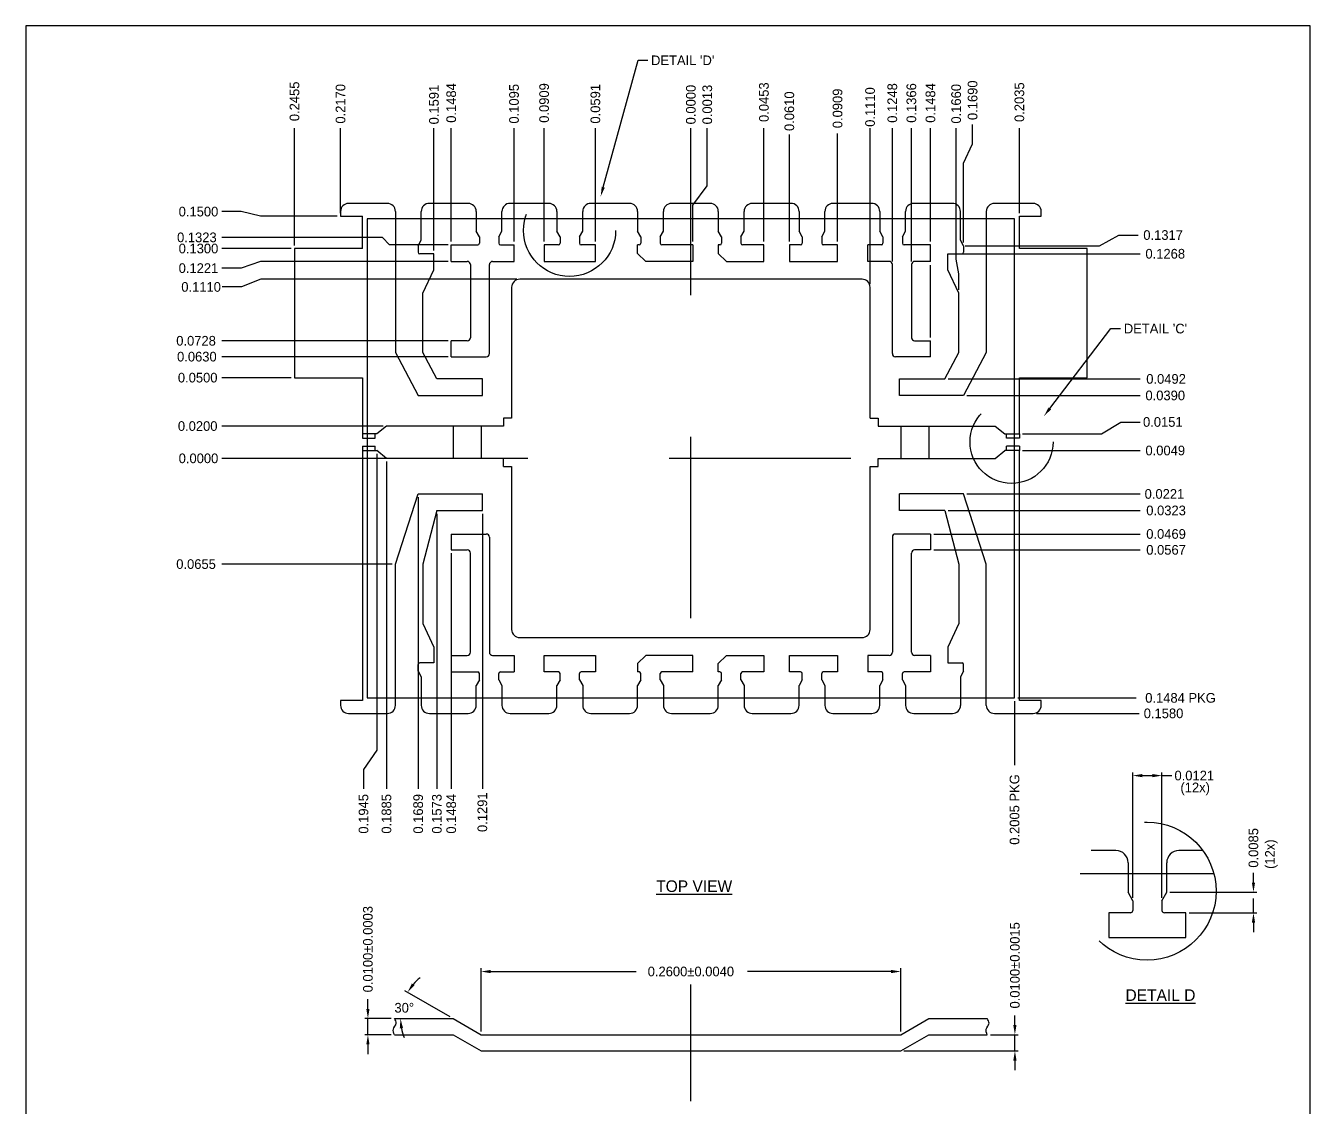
# Model space of a CAD drawing. Header units: inches. Extents: x -27000.02 to -26991.58, y 17307.58 to 17312.32.
# Drawn here: x -26996.612 to -26995.816, y 17311.649 to 17312.32 of the extents above; entities that cross this region are included whole.
import ezdxf

# ---------------------------------------------------------------- set-up
doc = ezdxf.new("R2010")
doc.units = ezdxf.units.IN
doc.header["$MEASUREMENT"] = 0
doc.linetypes.add('CENTER', pattern=[2, 1.25, -0.25, 0.25, -0.25])
doc.linetypes.add('HIDDEN', pattern=[0.375, 0.25, -0.125])
for name, color, linetype in [('1', 7, 'Continuous'), ('1D', 4, 'Continuous'), ('2D', 4, 'Continuous'), ('3D', 4, 'Continuous')]:
    doc.layers.add(name, color=color, linetype=linetype)

msp = doc.modelspace()

# ---------------------------------------------------------------- linework, layer by layer
at = {"layer": '1'}
for p, q in [((-26996.388, 17312.20942), (-26996.412, 17312.20942)), ((-26996.338, 17312.20942), (-26996.362, 17312.20942)), ((-26996.288, 17312.20942), (-26996.312, 17312.20942)), ((-26996.238, 17312.20942), (-26996.262, 17312.20942)), ((-26996.188, 17312.20942), (-26996.212, 17312.20942)), ((-26996.138, 17312.20942), (-26996.162, 17312.20942)), ((-26996.088, 17312.20942), (-26996.112, 17312.20942)), ((-26996.038, 17312.20942), (-26996.062, 17312.20942)), ((-26995.988, 17312.20942), (-26996.012, 17312.20942)), ((-26996.417, 17312.20442), (-26996.417, 17312.20142)), ((-26996.417, 17312.20142), (-26996.4035, 17312.20142)), ((-26996.4035, 17312.18142), (-26996.4035, 17312.20142)), ((-26996.383, 17312.20442), (-26996.383, 17312.11694)), ((-26996.367, 17312.18666), (-26996.367, 17312.20442)), ((-26996.333, 17312.20442), (-26996.333, 17312.1922)), ((-26996.317, 17312.1922), (-26996.317, 17312.20442)), ((-26996.283, 17312.20442), (-26996.283, 17312.1922)), ((-26996.267, 17312.1922), (-26996.267, 17312.20442)), ((-26996.233, 17312.20442), (-26996.233, 17312.1922)), ((-26996.217, 17312.1922), (-26996.217, 17312.20442)), ((-26996.183, 17312.20442), (-26996.183, 17312.1922)), ((-26996.167, 17312.1922), (-26996.167, 17312.20442)), ((-26996.133, 17312.20442), (-26996.133, 17312.1922)), ((-26996.117, 17312.1922), (-26996.117, 17312.20442)), ((-26996.083, 17312.20442), (-26996.083, 17312.1922)), ((-26996.067, 17312.1922), (-26996.067, 17312.20442)), ((-26996.03301, 17312.18666), (-26996.03301, 17312.20442)), ((-26996.01701, 17312.20442), (-26996.01701, 17312.11694)), ((-26995.9965, 17312.20142), (-26995.983, 17312.20142)), ((-26995.9965, 17312.18142), (-26995.9965, 17312.20142)), ((-26995.983, 17312.20142), (-26995.983, 17312.20442)), ((-26996.36897, 17312.18314), (-26996.367, 17312.18666)), ((-26996.33103, 17312.18868), (-26996.333, 17312.1922)), ((-26996.33103, 17312.18868), (-26996.33103, 17312.18469)), ((-26996.31897, 17312.18868), (-26996.317, 17312.1922)), ((-26996.31897, 17312.18868), (-26996.31897, 17312.18469)), ((-26996.28103, 17312.18868), (-26996.283, 17312.1922)), ((-26996.28103, 17312.18868), (-26996.28103, 17312.18469)), ((-26996.26897, 17312.18868), (-26996.267, 17312.1922)), ((-26996.26897, 17312.18868), (-26996.26897, 17312.18469)), ((-26996.23103, 17312.18868), (-26996.233, 17312.1922)), ((-26996.23103, 17312.18868), (-26996.23103, 17312.18469)), ((-26996.21897, 17312.18868), (-26996.217, 17312.1922)), ((-26996.21897, 17312.18868), (-26996.21897, 17312.18469)), ((-26996.18103, 17312.18868), (-26996.183, 17312.1922)), ((-26996.18103, 17312.18868), (-26996.18103, 17312.18469)), ((-26996.16897, 17312.18868), (-26996.167, 17312.1922)), ((-26996.16897, 17312.18868), (-26996.16897, 17312.18469)), ((-26996.13103, 17312.18868), (-26996.133, 17312.1922)), ((-26996.13103, 17312.18868), (-26996.13103, 17312.18469)), ((-26996.11897, 17312.18868), (-26996.117, 17312.1922)), ((-26996.11897, 17312.18868), (-26996.11897, 17312.18469)), ((-26996.08103, 17312.18868), (-26996.083, 17312.1922)), ((-26996.08103, 17312.18868), (-26996.08103, 17312.18469)), ((-26996.06897, 17312.18868), (-26996.067, 17312.1922)), ((-26996.06897, 17312.18868), (-26996.06897, 17312.18469)), ((-26996.03104, 17312.18314), (-26996.03301, 17312.18666)), ((-26996.4035, 17312.18142), (-26996.4455, 17312.18142)), ((-26996.4455, 17312.18142), (-26996.4455, 17312.10142)), ((-26996.36897, 17312.18314), (-26996.36897, 17312.17915)), ((-26996.35913, 17312.17817), (-26996.36798, 17312.17817)), ((-26996.35913, 17312.16832), (-26996.35913, 17312.17817)), ((-26996.34843, 17312.17347), (-26996.34843, 17312.1837)), ((-26996.34843, 17312.1837), (-26996.33202, 17312.1837)), ((-26996.31799, 17312.1837), (-26996.30953, 17312.1837)), ((-26996.30953, 17312.17347), (-26996.30953, 17312.1837)), ((-26996.29088, 17312.1837), (-26996.29088, 17312.17347)), ((-26996.28202, 17312.1837), (-26996.29088, 17312.1837)), ((-26996.25913, 17312.1837), (-26996.26799, 17312.1837)), ((-26996.25913, 17312.17347), (-26996.25913, 17312.1837)), ((-26996.233, 17312.17847), (-26996.233, 17312.1837)), ((-26996.23202, 17312.1837), (-26996.233, 17312.1837)), ((-26996.228, 17312.17347), (-26996.233, 17312.17847)), ((-26996.19875, 17312.1837), (-26996.21799, 17312.1837)), ((-26996.19875, 17312.1837), (-26996.19875, 17312.17347)), ((-26996.183, 17312.1837), (-26996.183, 17312.17847)), ((-26996.18202, 17312.1837), (-26996.183, 17312.1837)), ((-26996.183, 17312.17847), (-26996.178, 17312.17347)), ((-26996.15473, 17312.1837), (-26996.16799, 17312.1837)), ((-26996.15473, 17312.17347), (-26996.15473, 17312.1837)), ((-26996.13899, 17312.1837), (-26996.13899, 17312.17347)), ((-26996.13202, 17312.1837), (-26996.13899, 17312.1837)), ((-26996.10913, 17312.1837), (-26996.11799, 17312.1837)), ((-26996.10913, 17312.17347), (-26996.10913, 17312.1837)), ((-26996.09047, 17312.17347), (-26996.09047, 17312.1837)), ((-26996.08202, 17312.1837), (-26996.09047, 17312.1837)), ((-26996.05158, 17312.1837), (-26996.06799, 17312.1837)), ((-26996.05158, 17312.17347), (-26996.05158, 17312.1837)), ((-26996.04088, 17312.16832), (-26996.04088, 17312.17817)), ((-26996.04088, 17312.17817), (-26996.03202, 17312.17817)), ((-26996.03104, 17312.18314), (-26996.03104, 17312.17915)), ((-26995.9545, 17312.18142), (-26995.9965, 17312.18142)), ((-26995.9545, 17312.10142), (-26995.9545, 17312.18142)), ((-26996.34843, 17312.17347), (-26996.33858, 17312.17347)), ((-26996.33661, 17312.1715), (-26996.33661, 17312.12621)), ((-26996.3248, 17312.11638), (-26996.3248, 17312.1715)), ((-26996.32283, 17312.17347), (-26996.30953, 17312.17347)), ((-26996.29088, 17312.17347), (-26996.25913, 17312.17347)), ((-26996.19875, 17312.17347), (-26996.228, 17312.17347)), ((-26996.178, 17312.17347), (-26996.15473, 17312.17347)), ((-26996.13899, 17312.17347), (-26996.10913, 17312.17347)), ((-26996.07717, 17312.17347), (-26996.09047, 17312.17347)), ((-26996.0752, 17312.11638), (-26996.0752, 17312.1715)), ((-26996.06339, 17312.1715), (-26996.06339, 17312.12621)), ((-26996.06339, 17312.1715), (-26996.06339, 17312.12621)), ((-26996.05158, 17312.17347), (-26996.06142, 17312.17347)), ((-26996.366, 17312.15378), (-26996.35913, 17312.16832)), ((-26996.034, 17312.15378), (-26996.04088, 17312.16832)), ((-26996.366, 17312.11694), (-26996.366, 17312.15378)), ((-26996.034, 17312.11694), (-26996.034, 17312.15378)), ((-26996.33858, 17312.12425), (-26996.34843, 17312.12425)), ((-26996.34843, 17312.11442), (-26996.34843, 17312.12425)), ((-26996.06142, 17312.12425), (-26996.05158, 17312.12425)), ((-26996.05158, 17312.11442), (-26996.05158, 17312.12425)), ((-26996.383, 17312.11694), (-26996.36891, 17312.09039)), ((-26996.35732, 17312.10063), (-26996.366, 17312.11694)), ((-26996.34843, 17312.11442), (-26996.32677, 17312.11442)), ((-26996.05157, 17312.11442), (-26996.07323, 17312.11442)), ((-26996.04268, 17312.10063), (-26996.034, 17312.11694)), ((-26996.01701, 17312.11694), (-26996.03109, 17312.09039)), ((-26996.4455, 17312.10142), (-26996.4035, 17312.10142)), ((-26996.4035, 17312.10142), (-26996.4035, 17312.06654)), ((-26996.32913, 17312.10063), (-26996.35732, 17312.10063)), ((-26996.32913, 17312.09039), (-26996.32913, 17312.10063)), ((-26996.07087, 17312.09039), (-26996.07087, 17312.10063)), ((-26996.07087, 17312.10063), (-26996.04268, 17312.10063)), ((-26995.9965, 17312.10142), (-26995.9545, 17312.10142)), ((-26995.9965, 17312.06654), (-26995.9965, 17312.10142)), ((-26996.36891, 17312.09039), (-26996.32913, 17312.09039)), ((-26996.03109, 17312.09039), (-26996.07087, 17312.09039)), ((-26996.31602, 17312.07642), (-26996.31602, 17312.07142)), ((-26996.08898, 17312.07642), (-26996.08398, 17312.07642)), ((-26996.08398, 17312.07642), (-26996.08398, 17312.07142)), ((-26996.39452, 17312.06654), (-26996.4035, 17312.06654)), ((-26996.39452, 17312.06654), (-26996.4035, 17312.06654)), ((-26996.38853, 17312.07142), (-26996.39452, 17312.06654)), ((-26996.31602, 17312.07142), (-26996.38853, 17312.07142)), ((-26996.08398, 17312.07142), (-26996.01147, 17312.07142)), ((-26996.01147, 17312.07142), (-26996.00549, 17312.06654)), ((-26996.00549, 17312.06654), (-26995.9965, 17312.06654)), ((-26996.00549, 17312.06654), (-26995.9965, 17312.06654)), ((-26996.4035, 17312.05629), (-26996.4035, 17311.90142)), ((-26996.4035, 17312.05629), (-26996.39452, 17312.05629)), ((-26996.4035, 17312.05629), (-26996.39452, 17312.05629)), ((-26996.38853, 17312.05142), (-26996.39452, 17312.05629)), ((-26996.31602, 17312.05142), (-26996.38853, 17312.05142)), ((-26996.31602, 17312.04642), (-26996.31602, 17312.05142)), ((-26996.08398, 17312.04642), (-26996.08398, 17312.05142)), ((-26996.08398, 17312.05142), (-26996.01147, 17312.05142)), ((-26996.01147, 17312.05142), (-26996.00549, 17312.05629)), ((-26995.9965, 17312.05629), (-26996.00549, 17312.05629)), ((-26995.9965, 17312.05629), (-26996.00549, 17312.05629)), ((-26995.9965, 17311.90142), (-26995.9965, 17312.05629)), ((-26996.08898, 17312.04642), (-26996.08398, 17312.04642)), ((-26996.383, 17311.9859), (-26996.36891, 17312.02937)), ((-26996.36891, 17312.02937), (-26996.32913, 17312.02937)), ((-26996.32913, 17312.01914), (-26996.32913, 17312.02937)), ((-26996.03109, 17312.02937), (-26996.07087, 17312.02937)), ((-26996.07087, 17312.01914), (-26996.07087, 17312.02937)), ((-26996.01701, 17311.9859), (-26996.03109, 17312.02937)), ((-26996.35733, 17312.01914), (-26996.366, 17311.9859)), ((-26996.35733, 17312.01914), (-26996.32913, 17312.01914)), ((-26996.04268, 17312.01914), (-26996.07087, 17312.01914)), ((-26996.04268, 17312.01914), (-26996.034, 17311.9859)), ((-26996.34843, 17312.00457), (-26996.32677, 17312.00457)), ((-26996.34843, 17312.00457), (-26996.34843, 17311.99472)), ((-26996.3248, 17312.0026), (-26996.3248, 17311.93133)), ((-26996.0752, 17312.0026), (-26996.0752, 17311.93133)), ((-26996.05157, 17312.00457), (-26996.07323, 17312.00457)), ((-26996.05157, 17312.00457), (-26996.05157, 17311.99472)), ((-26996.34843, 17311.99472), (-26996.33858, 17311.99472)), ((-26996.05157, 17311.99472), (-26996.06142, 17311.99472)), ((-26996.383, 17311.89842), (-26996.383, 17311.9859)), ((-26996.366, 17311.9859), (-26996.366, 17311.94905)), ((-26996.33661, 17311.93133), (-26996.33661, 17311.99275)), ((-26996.06339, 17311.93133), (-26996.06339, 17311.99275)), ((-26996.034, 17311.9859), (-26996.034, 17311.94905)), ((-26996.01701, 17311.89842), (-26996.01701, 17311.9859)), ((-26996.366, 17311.94905), (-26996.35913, 17311.93451)), ((-26996.034, 17311.94905), (-26996.04088, 17311.93451)), ((-26996.35913, 17311.93451), (-26996.35913, 17311.92467)), ((-26996.04088, 17311.93451), (-26996.04088, 17311.92467)), ((-26996.36897, 17311.91969), (-26996.36897, 17311.92368)), ((-26996.35913, 17311.92467), (-26996.36798, 17311.92467)), ((-26996.34843, 17311.92937), (-26996.34843, 17311.91913)), ((-26996.34843, 17311.92937), (-26996.33858, 17311.92937)), ((-26996.32283, 17311.92937), (-26996.30953, 17311.92937)), ((-26996.30953, 17311.92937), (-26996.30953, 17311.91913)), ((-26996.29088, 17311.91913), (-26996.29088, 17311.92937)), ((-26996.29088, 17311.92937), (-26996.25913, 17311.92937)), ((-26996.25913, 17311.92937), (-26996.25913, 17311.91913)), ((-26996.228, 17311.92937), (-26996.233, 17311.92437)), ((-26996.233, 17311.92437), (-26996.233, 17311.91913)), ((-26996.19875, 17311.92937), (-26996.228, 17311.92937)), ((-26996.19875, 17311.91913), (-26996.19875, 17311.92937)), ((-26996.183, 17311.92437), (-26996.178, 17311.92937)), ((-26996.183, 17311.91913), (-26996.183, 17311.92437)), ((-26996.178, 17311.92937), (-26996.15473, 17311.92937)), ((-26996.15473, 17311.92937), (-26996.15473, 17311.91913)), ((-26996.13899, 17311.91913), (-26996.13899, 17311.92937)), ((-26996.13899, 17311.92937), (-26996.10913, 17311.92937)), ((-26996.10913, 17311.92937), (-26996.10913, 17311.91913)), ((-26996.07717, 17311.92937), (-26996.09047, 17311.92937)), ((-26996.09047, 17311.92937), (-26996.09047, 17311.91913)), ((-26996.05158, 17311.92937), (-26996.06142, 17311.92937)), ((-26996.05158, 17311.92937), (-26996.05158, 17311.91913)), ((-26996.04088, 17311.92467), (-26996.03202, 17311.92467)), ((-26996.03104, 17311.91969), (-26996.03104, 17311.92368)), ((-26996.36897, 17311.91969), (-26996.367, 17311.91617)), ((-26996.367, 17311.91617), (-26996.367, 17311.89842)), ((-26996.34843, 17311.91913), (-26996.33202, 17311.91913)), ((-26996.33103, 17311.91416), (-26996.333, 17311.91063)), ((-26996.33103, 17311.91416), (-26996.33103, 17311.91815)), ((-26996.31897, 17311.91416), (-26996.31897, 17311.91815)), ((-26996.31897, 17311.91416), (-26996.317, 17311.91063)), ((-26996.31799, 17311.91913), (-26996.30953, 17311.91913)), ((-26996.28202, 17311.91913), (-26996.29088, 17311.91913)), ((-26996.28103, 17311.91416), (-26996.283, 17311.91063)), ((-26996.28103, 17311.91416), (-26996.28103, 17311.91815)), ((-26996.26897, 17311.91416), (-26996.26897, 17311.91815)), ((-26996.26897, 17311.91416), (-26996.267, 17311.91063)), ((-26996.25913, 17311.91913), (-26996.26799, 17311.91913)), ((-26996.23202, 17311.91913), (-26996.233, 17311.91913)), ((-26996.23103, 17311.91416), (-26996.233, 17311.91063)), ((-26996.23103, 17311.91416), (-26996.23103, 17311.91815)), ((-26996.21897, 17311.91416), (-26996.21897, 17311.91815)), ((-26996.21897, 17311.91416), (-26996.217, 17311.91063)), ((-26996.19875, 17311.91913), (-26996.21799, 17311.91913)), ((-26996.18202, 17311.91913), (-26996.183, 17311.91913)), ((-26996.18103, 17311.91416), (-26996.183, 17311.91063)), ((-26996.18103, 17311.91416), (-26996.18103, 17311.91815)), ((-26996.16897, 17311.91416), (-26996.16897, 17311.91815)), ((-26996.16897, 17311.91416), (-26996.167, 17311.91063)), ((-26996.15473, 17311.91913), (-26996.16799, 17311.91913)), ((-26996.13202, 17311.91913), (-26996.13899, 17311.91913)), ((-26996.13103, 17311.91416), (-26996.133, 17311.91063)), ((-26996.13103, 17311.91416), (-26996.13103, 17311.91815)), ((-26996.11897, 17311.91416), (-26996.11897, 17311.91815)), ((-26996.11897, 17311.91416), (-26996.117, 17311.91063)), ((-26996.10913, 17311.91913), (-26996.11799, 17311.91913)), ((-26996.08202, 17311.91913), (-26996.09047, 17311.91913)), ((-26996.08103, 17311.91416), (-26996.083, 17311.91063)), ((-26996.08103, 17311.91416), (-26996.08103, 17311.91815)), ((-26996.06897, 17311.91416), (-26996.06897, 17311.91815)), ((-26996.06897, 17311.91416), (-26996.067, 17311.91063)), ((-26996.05158, 17311.91913), (-26996.06799, 17311.91913)), ((-26996.03104, 17311.91969), (-26996.03301, 17311.91617)), ((-26996.03301, 17311.91617), (-26996.03301, 17311.89842)), ((-26996.333, 17311.89842), (-26996.333, 17311.91063)), ((-26996.317, 17311.91063), (-26996.317, 17311.89842)), ((-26996.283, 17311.89842), (-26996.283, 17311.91063)), ((-26996.267, 17311.91063), (-26996.267, 17311.89842)), ((-26996.233, 17311.89842), (-26996.233, 17311.91063)), ((-26996.217, 17311.91063), (-26996.217, 17311.89842)), ((-26996.183, 17311.89842), (-26996.183, 17311.91063)), ((-26996.167, 17311.91063), (-26996.167, 17311.89842)), ((-26996.133, 17311.89842), (-26996.133, 17311.91063)), ((-26996.117, 17311.91063), (-26996.117, 17311.89842)), ((-26996.083, 17311.89842), (-26996.083, 17311.91063)), ((-26996.067, 17311.91063), (-26996.067, 17311.89842)), ((-26996.417, 17311.90142), (-26996.417, 17311.89842)), ((-26996.4035, 17311.90142), (-26996.417, 17311.90142)), ((-26996.083, 17311.89842), (-26996.083, 17311.90302)), ((-26996.067, 17311.90302), (-26996.067, 17311.89842)), ((-26995.983, 17311.90142), (-26995.9965, 17311.90142)), ((-26995.983, 17311.89842), (-26995.983, 17311.90142)), ((-26996.412, 17311.89342), (-26996.388, 17311.89342)), ((-26996.362, 17311.89342), (-26996.338, 17311.89342)), ((-26996.312, 17311.89342), (-26996.288, 17311.89342)), ((-26996.262, 17311.89342), (-26996.238, 17311.89342)), ((-26996.212, 17311.89342), (-26996.188, 17311.89342)), ((-26996.162, 17311.89342), (-26996.138, 17311.89342)), ((-26996.112, 17311.89342), (-26996.088, 17311.89342)), ((-26996.062, 17311.89342), (-26996.038, 17311.89342)), ((-26996.012, 17311.89342), (-26995.988, 17311.89342)), ((-26995.93674, 17311.80845), (-26995.9521, 17311.80845)), ((-26995.88284, 17311.80845), (-26995.89774, 17311.80845)), ((-26995.92924, 17311.80095), (-26995.92924, 17311.78262)), ((-26995.90524, 17311.78262), (-26995.90524, 17311.80095)), ((-26995.92629, 17311.77734), (-26995.92924, 17311.78262)), ((-26995.90819, 17311.77734), (-26995.90524, 17311.78262)), ((-26995.92629, 17311.77734), (-26995.92629, 17311.77135)), ((-26995.90819, 17311.77734), (-26995.90819, 17311.77135)), ((-26995.94105, 17311.76988), (-26995.94105, 17311.75452)), ((-26995.92777, 17311.76988), (-26995.94105, 17311.76988)), ((-26995.89343, 17311.76988), (-26995.90672, 17311.76988)), ((-26995.89343, 17311.75452), (-26995.89343, 17311.76988)), ((-26995.94105, 17311.75452), (-26995.89343, 17311.75452))]:
    msp.add_line(p, q, dxfattribs=at)
for points in [[(-26996.08898, 17312.07642), (-26996.08898, 17312.15744, 0.414214), (-26996.09398, 17312.16244), (-26996.30602, 17312.16244, 0.414214), (-26996.31102, 17312.15744), (-26996.31102, 17312.07642), (-26996.31602, 17312.07642)], [(-26996.31602, 17312.04642), (-26996.31102, 17312.04642), (-26996.31102, 17311.94539, 0.414214), (-26996.30602, 17311.94039), (-26996.09398, 17311.94039, 0.414214), (-26996.08898, 17311.94539), (-26996.08898, 17312.04642)]]:
    msp.add_lwpolyline(points, format="xyb", dxfattribs=at)
for centre, radius, start, end in [((-26996.412, 17312.20442), 0.005, 90, 180), ((-26996.388, 17312.20442), 0.005, 0, 90), ((-26996.362, 17312.20442), 0.005, 89.99999, 180), ((-26996.338, 17312.20442), 0.005, 0, 89.99999), ((-26996.312, 17312.20442), 0.005, 89.99999, 180), ((-26996.288, 17312.20442), 0.005, 0, 89.99999), ((-26996.262, 17312.20442), 0.005, 89.99999, 180), ((-26996.238, 17312.20442), 0.005, 0, 89.99999), ((-26996.212, 17312.20442), 0.005, 90, 180), ((-26996.188, 17312.20442), 0.005, 0, 90), ((-26996.162, 17312.20442), 0.005, 90.00001, 180), ((-26996.138, 17312.20442), 0.005, 0, 90.00001), ((-26996.112, 17312.20442), 0.005, 90.00001, 180), ((-26996.088, 17312.20442), 0.005, 0, 90.00001), ((-26996.062, 17312.20442), 0.005, 90.00001, 180), ((-26996.03801, 17312.20442), 0.005, 0, 90.00001), ((-26996.01201, 17312.20442), 0.005, 90, 180), ((-26995.988, 17312.20442), 0.005, 0, 90), ((-26996.33202, 17312.18469), 0.000984, 270, 360), ((-26996.31799, 17312.18469), 0.000984, 180, 270), ((-26996.28202, 17312.18469), 0.000984, 270, 360), ((-26996.26799, 17312.18469), 0.000984, 180, 270), ((-26996.23202, 17312.18469), 0.000984, 270, 360), ((-26996.21799, 17312.18469), 0.000984, 180, 270), ((-26996.18202, 17312.18469), 0.000984, 270, 360), ((-26996.16799, 17312.18469), 0.000984, 180, 270), ((-26996.13202, 17312.18469), 0.000984, 270, 360), ((-26996.11799, 17312.18469), 0.000984, 180, 270), ((-26996.08202, 17312.18469), 0.000984, 270, 360), ((-26996.06799, 17312.18469), 0.000984, 180, 270), ((-26996.36798, 17312.17915), 0.000984, 180, 270), ((-26996.03202, 17312.17915), 0.000984, 270, 360), ((-26996.33858, 17312.1715), 0.00197, 0, 90), ((-26996.32283, 17312.1715), 0.00197, 90, 180), ((-26996.07717, 17312.1715), 0.00197, 0, 90), ((-26996.06142, 17312.1715), 0.00197, 90, 180), ((-26996.33858, 17312.12621), 0.00197, 270, 0), ((-26996.06142, 17312.12621), 0.00197, 180, 270), ((-26996.32677, 17312.11638), 0.00197, 270, 0), ((-26996.07323, 17312.11638), 0.00197, 180, 270), ((-26996.32677, 17312.0026), 0.00197, 0, 90), ((-26996.07323, 17312.0026), 0.00197, 90, 180), ((-26996.33858, 17311.99275), 0.00197, 0, 90), ((-26996.06142, 17311.99275), 0.00197, 90, 180), ((-26996.33858, 17311.93133), 0.00197, 270, 0), ((-26996.32283, 17311.93133), 0.00197, 180, 270), ((-26996.07717, 17311.93133), 0.00197, 270, 0), ((-26996.06142, 17311.93133), 0.00197, 180, 270), ((-26996.36798, 17311.92368), 0.000984, 90, 180), ((-26996.03202, 17311.92368), 0.000984, 0, 90), ((-26996.33202, 17311.91815), 0.000984, 0, 90), ((-26996.31799, 17311.91815), 0.000984, 90, 180), ((-26996.28202, 17311.91815), 0.000984, 0, 90), ((-26996.26799, 17311.91815), 0.000984, 90, 180), ((-26996.23202, 17311.91815), 0.000984, 0, 90), ((-26996.21799, 17311.91815), 0.000984, 90, 180), ((-26996.18202, 17311.91815), 0.000984, 0, 90), ((-26996.16799, 17311.91815), 0.000984, 90, 180), ((-26996.13202, 17311.91815), 0.000984, 0, 90), ((-26996.11799, 17311.91815), 0.000984, 90, 180), ((-26996.08202, 17311.91815), 0.000984, 0, 90), ((-26996.06799, 17311.91815), 0.000984, 90, 180), ((-26996.412, 17311.89842), 0.005, 180, 270), ((-26996.388, 17311.89842), 0.005, 270, 0), ((-26996.362, 17311.89842), 0.005, 180, 270.00001), ((-26996.338, 17311.89842), 0.005, 270.00001, 0), ((-26996.312, 17311.89842), 0.005, 180, 270.00001), ((-26996.288, 17311.89842), 0.005, 270.00001, 0), ((-26996.262, 17311.89842), 0.005, 180, 270.00001), ((-26996.238, 17311.89842), 0.005, 270.00001, 0), ((-26996.212, 17311.89842), 0.005, 180, 270), ((-26996.188, 17311.89842), 0.005, 270, 0), ((-26996.162, 17311.89842), 0.005, 180, 269.99999), ((-26996.138, 17311.89842), 0.005, 269.99999, 0), ((-26996.112, 17311.89842), 0.005, 180, 269.99999), ((-26996.088, 17311.89842), 0.005, 269.99999, 0), ((-26996.062, 17311.89842), 0.005, 180, 270), ((-26996.038, 17311.89842), 0.005, 269.99999, 0), ((-26996.012, 17311.89842), 0.005, 180, 270), ((-26995.988, 17311.89842), 0.005, 270, 0), ((-26995.93674, 17311.80095), 0.0075, 0, 89.99999), ((-26995.89774, 17311.80095), 0.0075, 89.99999, 180), ((-26995.92777, 17311.77135), 0.00148, 270, 360), ((-26995.90672, 17311.77135), 0.00148, 180, 270)]:
    msp.add_arc(centre, radius, start, end, dxfattribs=at)
at = {"layer": '1D', "linetype": 'HIDDEN'}
for p, q in [((-26996.4035, 17312.06654), (-26996.4035, 17312.06392)), ((-26996.3955, 17312.06392), (-26996.3955, 17312.06654)), ((-26996.0045, 17312.06392), (-26996.0045, 17312.06654)), ((-26995.9965, 17312.06654), (-26995.9965, 17312.06392)), ((-26996.4035, 17312.05891), (-26996.4035, 17312.05629)), ((-26996.3955, 17312.05629), (-26996.3955, 17312.05892)), ((-26996.0045, 17312.05629), (-26996.0045, 17312.05892)), ((-26995.9965, 17312.05891), (-26995.9965, 17312.05629))]:
    msp.add_line(p, q, dxfattribs=at)
at = {"layer": '1D'}
for p, q in [((-26996.4035, 17312.06392), (-26996.3955, 17312.06392)), ((-26996.4035, 17312.05892), (-26996.3955, 17312.05892)), ((-26995.9965, 17312.06392), (-26996.0045, 17312.06392)), ((-26995.9965, 17312.05892), (-26996.0045, 17312.05892))]:
    msp.add_line(p, q, dxfattribs=at)
at = {"layer": '1D', "color": 2, "ltscale": 0.05}
msp.add_lwpolyline([(-26995.9995, 17312.19982), (-26996.4005, 17312.19982), (-26996.4005, 17311.90302), (-26995.9995, 17311.90302)], close=True, dxfattribs=at)
at = {"layer": '1D'}
for points in [[(-26996.3473, 17312.07142), (-26996.3473, 17312.05142)], [(-26996.33, 17312.07142), (-26996.33, 17312.05142)], [(-26996.07, 17312.07142), (-26996.07, 17312.05142)], [(-26996.0527, 17312.07142), (-26996.0527, 17312.05142)]]:
    msp.add_lwpolyline(points, dxfattribs=at)
at = {"layer": '1D', "color": 2, "linetype": 'CENTER', "ltscale": 0.01}
msp.add_lwpolyline([(-26995.87604, 17311.79405), (-26995.95889, 17311.79405)], dxfattribs=at)
for centre, radius in [((-26996.27515, 17312.19266), 0.02853), ((-26995.91747, 17311.78331), 0.04279)]:
    msp.add_circle(centre, radius, dxfattribs=at)
at = {"layer": '2D', "color": 7}
for p, q in [((-26996.61203, 17312.31951), (-26996.61203, 17311.20673)), ((-26995.81632, 17312.31951), (-26996.61203, 17312.31951)), ((-26995.81632, 17311.16692), (-26995.81632, 17312.31951))]:
    msp.add_line(p, q, dxfattribs=at)
at = {"layer": '2D'}
for p, q in [((-26996.4455, 17312.18342), (-26996.4455, 17312.25612)), ((-26996.417, 17312.20342), (-26996.417, 17312.25612)), ((-26996.35913, 17312.18017), (-26996.35913, 17312.25612)), ((-26996.34843, 17312.1857), (-26996.34843, 17312.25612)), ((-26996.30953, 17312.1857), (-26996.30953, 17312.25612)), ((-26996.29088, 17312.1857), (-26996.29088, 17312.25612)), ((-26996.25913, 17312.1857), (-26996.25913, 17312.25612)), ((-26996.2, 17312.15248), (-26996.2, 17312.25612)), ((-26996.18982, 17312.22031), (-26996.18982, 17312.25612)), ((-26996.15473, 17312.1857), (-26996.15473, 17312.25612)), ((-26996.08898, 17312.15942), (-26996.08898, 17312.25612)), ((-26996.0752, 17312.1735), (-26996.0752, 17312.25612)), ((-26996.05158, 17312.1857), (-26996.05158, 17312.25612)), ((-26996.03568, 17312.17495), (-26996.03568, 17312.25612)), ((-26995.9965, 17312.20342), (-26995.9965, 17312.25612)), ((-26996.19875, 17312.20831), (-26996.18982, 17312.22031)), ((-26996.4785, 17312.20429), (-26996.4905, 17312.20429)), ((-26996.4665, 17312.20142), (-26996.4785, 17312.20429)), ((-26996.419, 17312.20142), (-26996.4665, 17312.20142)), ((-26996.19875, 17312.1857), (-26996.19875, 17312.20831)), ((-26996.39101, 17312.18832), (-26996.4905, 17312.18832)), ((-26996.38675, 17312.1837), (-26996.39101, 17312.18832)), ((-26996.4475, 17312.18142), (-26996.4905, 17312.18142)), ((-26996.35043, 17312.1837), (-26996.38675, 17312.1837)), ((-26996.034, 17312.17817), (-26995.92167, 17312.17817)), ((-26996.4785, 17312.16927), (-26996.4905, 17312.16927)), ((-26996.4665, 17312.17347), (-26996.4785, 17312.16927)), ((-26996.35043, 17312.17347), (-26996.4665, 17312.17347)), ((-26996.05158, 17312.12625), (-26996.05158, 17312.17115)), ((-26996.034, 17312.16578), (-26996.03568, 17312.17495)), ((-26996.46637, 17312.16244), (-26996.47837, 17312.15762)), ((-26996.30787, 17312.16244), (-26996.46637, 17312.16244)), ((-26996.034, 17312.15578), (-26996.034, 17312.16578)), ((-26996.47837, 17312.15762), (-26996.49037, 17312.15762)), ((-26995.97764, 17312.08241), (-26995.93982, 17312.13186)), ((-26995.93982, 17312.13186), (-26995.93382, 17312.13186)), ((-26996.35043, 17312.12425), (-26996.4905, 17312.12425)), ((-26996.35043, 17312.11442), (-26996.4905, 17312.11442)), ((-26996.4475, 17312.10142), (-26996.4905, 17312.10142)), ((-26996.04068, 17312.10063), (-26995.92167, 17312.10063)), ((-26996.02909, 17312.09039), (-26995.92167, 17312.09039)), ((-26995.94567, 17312.06654), (-26995.93367, 17312.07396)), ((-26995.93367, 17312.07396), (-26995.92167, 17312.07396)), ((-26996.39053, 17312.07142), (-26996.4905, 17312.07142)), ((-26995.9945, 17312.06654), (-26995.94567, 17312.06654)), ((-26996.30107, 17312.05142), (-26996.4905, 17312.05142)), ((-26996.39452, 17312.05429), (-26996.39452, 17311.87071)), ((-26996.38853, 17312.04942), (-26996.38853, 17311.84671)), ((-26995.9945, 17312.05629), (-26995.92167, 17312.05629)), ((-26996.36891, 17312.02737), (-26996.36891, 17311.84671)), ((-26996.02909, 17312.02937), (-26995.92167, 17312.02937)), ((-26996.04068, 17312.01914), (-26995.92167, 17312.01914)), ((-26996.35733, 17312.01714), (-26996.35733, 17311.84671)), ((-26996.32913, 17312.01714), (-26996.32913, 17311.84671)), ((-26996.04957, 17312.00457), (-26995.92167, 17312.00457)), ((-26996.04957, 17311.99472), (-26995.92167, 17311.99472)), ((-26996.385, 17311.9859), (-26996.4905, 17311.9859)), ((-26996.34843, 17311.99272), (-26996.34843, 17311.84671)), ((-26995.9995, 17311.90102), (-26995.9995, 17311.86141)), ((-26995.9975, 17311.90302), (-26995.92421, 17311.90302)), ((-26995.986, 17311.89342), (-26995.92223, 17311.89342)), ((-26996.39452, 17311.87071), (-26996.40276, 17311.85871)), ((-26996.40276, 17311.85871), (-26996.40276, 17311.84671)), ((-26996.33, 17311.69635), (-26996.33, 17311.73551)), ((-26996.324, 17311.73351), (-26996.23398, 17311.73351)), ((-26996.076, 17311.73351), (-26996.16484, 17311.73351)), ((-26996.07, 17311.69635), (-26996.07, 17311.73551)), ((-26996.40005, 17311.71035), (-26996.40005, 17311.71635)), ((-26996.40005, 17311.71035), (-26996.40005, 17311.71635)), ((-26996.34905, 17311.70535), (-26996.37723, 17311.72163)), ((-26996.34905, 17311.70535), (-26996.37723, 17311.72163)), ((-26996.3856, 17311.70435), (-26996.40205, 17311.70435)), ((-26996.3856, 17311.70435), (-26996.40205, 17311.70435)), ((-26996.40005, 17311.69435), (-26996.40005, 17311.70435)), ((-26996.40005, 17311.69435), (-26996.40005, 17311.70435)), ((-26995.9993, 17311.70035), (-26995.9993, 17311.70635)), ((-26995.9993, 17311.70035), (-26995.9993, 17311.70635)), ((-26996.3856, 17311.69435), (-26996.40205, 17311.69435)), ((-26996.3856, 17311.69435), (-26996.40205, 17311.69435)), ((-26996.0144, 17311.69435), (-26995.9973, 17311.69435)), ((-26996.0144, 17311.69435), (-26995.9973, 17311.69435)), ((-26995.9993, 17311.68435), (-26995.9993, 17311.69435)), ((-26995.9993, 17311.68435), (-26995.9993, 17311.69435)), ((-26996.40005, 17311.68835), (-26996.40005, 17311.68235)), ((-26996.40005, 17311.68835), (-26996.40005, 17311.68235)), ((-26996.068, 17311.68435), (-26995.9973, 17311.68435)), ((-26996.068, 17311.68435), (-26995.9973, 17311.68435)), ((-26995.9993, 17311.67835), (-26995.9993, 17311.67235)), ((-26995.9993, 17311.67835), (-26995.9993, 17311.67235))]:
    msp.add_line(p, q, dxfattribs=at)
at = {"layer": '2D', "linetype": 'CENTER', "ltscale": 0.09}
for p, q in [((-26996.2, 17311.95235), (-26996.2, 17312.15048)), ((-26996.10094, 17312.05142), (-26996.29907, 17312.05142))]:
    msp.add_line(p, q, dxfattribs=at)
at = {"layer": '2D', "linetype": 'CENTER', "ltscale": 0.03}
msp.add_line((-26996.2, 17311.6532), (-26996.2, 17311.7255), dxfattribs=at)
msp.add_line((-26996.2, 17311.6532), (-26996.2, 17311.7255), dxfattribs=at)
at = {"layer": '2D', "color": 7}
for points in [[(-26996.3836, 17311.70435), (-26996.34732, 17311.70435), (-26996.33, 17311.69435), (-26996.07, 17311.69435), (-26996.05268, 17311.70435), (-26996.0164, 17311.70435)], [(-26996.3836, 17311.70435), (-26996.34732, 17311.70435), (-26996.33, 17311.69435), (-26996.07, 17311.69435), (-26996.05268, 17311.70435), (-26996.0164, 17311.70435)], [(-26996.3836, 17311.69435), (-26996.34732, 17311.69435), (-26996.33, 17311.68435), (-26996.07, 17311.68435), (-26996.05268, 17311.69435), (-26996.0164, 17311.69435)], [(-26996.3836, 17311.69435), (-26996.34732, 17311.69435), (-26996.33, 17311.68435), (-26996.07, 17311.68435), (-26996.05268, 17311.69435), (-26996.0164, 17311.69435)]]:
    msp.add_lwpolyline(points, dxfattribs=at)
at = {"layer": '2D', "color": 2, "linetype": 'CENTER', "ltscale": 0.05}
msp.add_circle((-26996.00137, 17312.0616), 0.0257, dxfattribs=at)
at = {"layer": '2D'}
for start, end in [(128.84198, 139.42099), (128.84198, 139.42099), (190.57901, 201.15802), (190.57901, 201.15802)]:
    msp.add_arc((-26996.34732, 17311.70435), 0.03254, start, end, dxfattribs=at)
for points in [[(-26996.3836, 17311.69435), (-26996.38429, 17311.69772), (-26996.38253, 17311.70149), (-26996.3836, 17311.70435)], [(-26996.3836, 17311.69435), (-26996.38429, 17311.69772), (-26996.38253, 17311.70149), (-26996.3836, 17311.70435)], [(-26996.0164, 17311.69435), (-26996.01709, 17311.69772), (-26996.01533, 17311.70149), (-26996.0164, 17311.70435)], [(-26996.0164, 17311.69435), (-26996.01709, 17311.69772), (-26996.01533, 17311.70149), (-26996.0164, 17311.70435)]]:
    msp.add_spline(points, degree=3, dxfattribs=at)
for points in [[(-26995.97685, 17312.0818), (-26995.98129, 17312.07764), (-26995.97844, 17312.08301)], [(-26996.324, 17311.73451), (-26996.324, 17311.73251), (-26996.33, 17311.73351)], [(-26996.076, 17311.73451), (-26996.076, 17311.73251), (-26996.07, 17311.73351)], [(-26996.37122, 17311.72494), (-26996.37285, 17311.7261), (-26996.3755, 17311.72063)], [(-26996.37122, 17311.72494), (-26996.37285, 17311.7261), (-26996.3755, 17311.72063)], [(-26996.40105, 17311.71035), (-26996.39905, 17311.71035), (-26996.40005, 17311.70435)], [(-26996.40105, 17311.71035), (-26996.39905, 17311.71035), (-26996.40005, 17311.70435)], [(-26996.38031, 17311.69829), (-26996.37831, 17311.69847), (-26996.37986, 17311.70435)], [(-26996.38031, 17311.69829), (-26996.37831, 17311.69847), (-26996.37986, 17311.70435)], [(-26996.0003, 17311.70035), (-26995.9983, 17311.70035), (-26995.9993, 17311.69435)], [(-26996.0003, 17311.70035), (-26995.9983, 17311.70035), (-26995.9993, 17311.69435)], [(-26996.40105, 17311.68835), (-26996.39905, 17311.68835), (-26996.40005, 17311.69435)], [(-26996.40105, 17311.68835), (-26996.39905, 17311.68835), (-26996.40005, 17311.69435)], [(-26996.0003, 17311.67835), (-26995.9983, 17311.67835), (-26995.9993, 17311.68435)], [(-26996.0003, 17311.67835), (-26995.9983, 17311.67835), (-26995.9993, 17311.68435)]]:
    msp.add_solid(points, dxfattribs=at)
at = {"layer": '3D'}
for p, q in [((-26996.25428, 17312.21946), (-26996.23266, 17312.29805)), ((-26996.23266, 17312.29805), (-26996.22666, 17312.29805)), ((-26996.02548, 17312.24631), (-26996.02548, 17312.25831)), ((-26996.13899, 17312.1857), (-26996.13899, 17312.25202)), ((-26996.10913, 17312.1857), (-26996.10913, 17312.25276)), ((-26996.06339, 17312.1735), (-26996.06339, 17312.25612)), ((-26996.03104, 17312.23431), (-26996.02548, 17312.24631)), ((-26996.03104, 17312.18509), (-26996.03104, 17312.23431)), ((-26995.94699, 17312.18314), (-26995.93499, 17312.18976)), ((-26995.93499, 17312.18976), (-26995.92299, 17312.18976)), ((-26996.03002, 17312.18314), (-26995.94699, 17312.18314)), ((-26995.92629, 17311.77926), (-26995.92629, 17311.85689)), ((-26995.92029, 17311.85489), (-26995.91419, 17311.85489)), ((-26995.90819, 17311.77926), (-26995.90819, 17311.85689)), ((-26995.90819, 17311.85489), (-26995.90219, 17311.85489)), ((-26995.85153, 17311.78862), (-26995.85153, 17311.79462)), ((-26995.90324, 17311.78262), (-26995.84953, 17311.78262)), ((-26995.85153, 17311.76988), (-26995.85153, 17311.77873)), ((-26995.89143, 17311.76988), (-26995.84953, 17311.76988)), ((-26995.85153, 17311.76388), (-26995.85153, 17311.75788))]:
    msp.add_line(p, q, dxfattribs=at)
for points in [[(-26996.25331, 17312.2192), (-26996.25587, 17312.21368), (-26996.25524, 17312.21973)], [(-26995.92029, 17311.85589), (-26995.92029, 17311.85389), (-26995.92629, 17311.85489)], [(-26995.91419, 17311.85589), (-26995.91419, 17311.85389), (-26995.90819, 17311.85489)], [(-26995.85253, 17311.78862), (-26995.85053, 17311.78862), (-26995.85153, 17311.78262)], [(-26995.85253, 17311.76388), (-26995.85053, 17311.76388), (-26995.85153, 17311.76988)]]:
    msp.add_solid(points, dxfattribs=at)

# ---------------------------------------------------------------- texts
at = {"layer": '2D'}
msp.add_text("DETAIL 'C'", height=0.006, dxfattribs=at).set_placement((-26995.93182, 17312.12886))
at = {"layer": '2D', "char_height": 0.006, "attachment_point": 5, "rotation": 90}
for s, insert in [('\\A1;0.2455', (-26996.4455, 17312.27262)), ('\\A1;0.2170', (-26996.417, 17312.27112)), ('\\A1;0.1591', (-26996.35913, 17312.27062)), ('\\A1;0.1484', (-26996.34843, 17312.27162)), ('\\A1;0.1095', (-26996.30953, 17312.27112)), ('\\A1;0.0909', (-26996.29088, 17312.27162)), ('\\A1;0.0591', (-26996.25913, 17312.27112)), ('\\A1;0.0000', (-26996.2, 17312.27062)), ('\\A1;0.0013', (-26996.18982, 17312.27062)), ('\\A1;0.0453', (-26996.15473, 17312.27212)), ('\\A1;0.1110', (-26996.08898, 17312.26912)), ('\\A1;0.1248', (-26996.0752, 17312.27162)), ('\\A1;0.1484', (-26996.05158, 17312.27162)), ('\\A1;0.1660', (-26996.03568, 17312.27112)), ('\\A1;0.2035', (-26995.9965, 17312.27212)), ('\\A1;0.2005 PKG', (-26995.9995, 17311.83391)), ('\\A1;0.1945', (-26996.40276, 17311.83121)), ('\\A1;0.1885', (-26996.38853, 17311.83121)), ('\\A1;0.1689', (-26996.36891, 17311.83121)), ('\\A1;0.1573', (-26996.35733, 17311.83121)), ('\\A1;0.1484', (-26996.34843, 17311.83121)), ('\\A1;0.1291', (-26996.32913, 17311.83221)), ('\\A1;0.0100%%P0.0003', (-26996.40005, 17311.74735)), ('\\A1;0.0100%%P0.0003', (-26996.40005, 17311.74735)), ('\\A1;0.0100%%P0.0015', (-26995.9993, 17311.73735)), ('\\A1;0.0100%%P0.0015', (-26995.9993, 17311.73735))]:
    msp.add_mtext(s, dxfattribs=dict(at, insert=insert))
at = {"layer": '2D', "attachment_point": 5}
for s, insert, char_height in [('\\A1;0.1500', (-26996.505, 17312.20429), 0.006), ('\\A1;0.1323', (-26996.506, 17312.18832), 0.006), ('\\A1;0.1300', (-26996.505, 17312.18142), 0.006), ('\\A1;0.1268', (-26995.90617, 17312.17817), 0.006), ('\\A1;0.1221', (-26996.505, 17312.16927), 0.006), ('\\A1;0.1110', (-26996.50337, 17312.15762), 0.006), ('\\A1;0.0728', (-26996.5065, 17312.12425), 0.006), ('\\A1;0.0630', (-26996.506, 17312.11442), 0.006), ('\\A1;0.0500', (-26996.5055, 17312.10142), 0.006), ('\\A1;0.0492', (-26995.90567, 17312.10063), 0.006), ('\\A1;0.0390', (-26995.90617, 17312.09039), 0.006), ('\\A1;0.0200', (-26996.5055, 17312.07142), 0.006), ('\\A1;0.0151', (-26995.90767, 17312.07396), 0.006), ('\\A1;0.0049', (-26995.90617, 17312.05629), 0.006), ('\\A1;0.0000', (-26996.505, 17312.05142), 0.006), ('\\A1;0.0221', (-26995.90667, 17312.02937), 0.006), ('\\A1;0.0323', (-26995.90567, 17312.01914), 0.006), ('\\A1;0.0469', (-26995.90567, 17312.00457), 0.006), ('\\A1;0.0567', (-26995.90567, 17311.99472), 0.006), ('\\A1;0.0655', (-26996.5065, 17311.9859), 0.006), ('\\A1;0.1484 PKG', (-26995.89671, 17311.90302), 0.006), ('\\A1;0.1580', (-26995.90723, 17311.89342), 0.006), ('\\A1;{\\LTOP VIEW}', (-26996.19795, 17311.78634), 0.0072), ('\\A1;0.2600%%P0.0040', (-26996.2, 17311.73351), 0.006), ('\\A1;{\\LDETAIL D}', (-26995.90914, 17311.71889), 0.0072), ('\\A1;30%%D', (-26996.37754, 17311.71103), 0.006), ('\\A1;30%%D', (-26996.37754, 17311.71103), 0.006)]:
    msp.add_mtext(s, dxfattribs=dict(at, insert=insert, char_height=char_height))
at = {"layer": '3D'}
msp.add_text("DETAIL 'D'", height=0.006, dxfattribs=at).set_placement((-26996.22466, 17312.29505))
at = {"layer": '3D', "char_height": 0.006, "attachment_point": 5, "rotation": 90}
for s, insert in [('\\A1;0.0909', (-26996.10913, 17312.26826)), ('\\A1;0.1366', (-26996.06339, 17312.27162)), ('\\A1;0.1690', (-26996.02548, 17312.27331)), ('\\A1;0.0610', (-26996.13899, 17312.26652)), ('\\A1;0.0085', (-26995.85153, 17311.81012)), ('\\A1;(12x)', (-26995.84046, 17311.80623))]:
    msp.add_mtext(s, dxfattribs=dict(at, insert=insert))
at = {"layer": '3D', "char_height": 0.006, "attachment_point": 5}
for s, insert in [('\\A1;0.1317', (-26995.90749, 17312.18976)), ('\\A1;0.0121', (-26995.88819, 17311.85489)), ('\\A1;(12x)', (-26995.88763, 17311.84666))]:
    msp.add_mtext(s, dxfattribs=dict(at, insert=insert))

doc.saveas('drawing.dxf')
